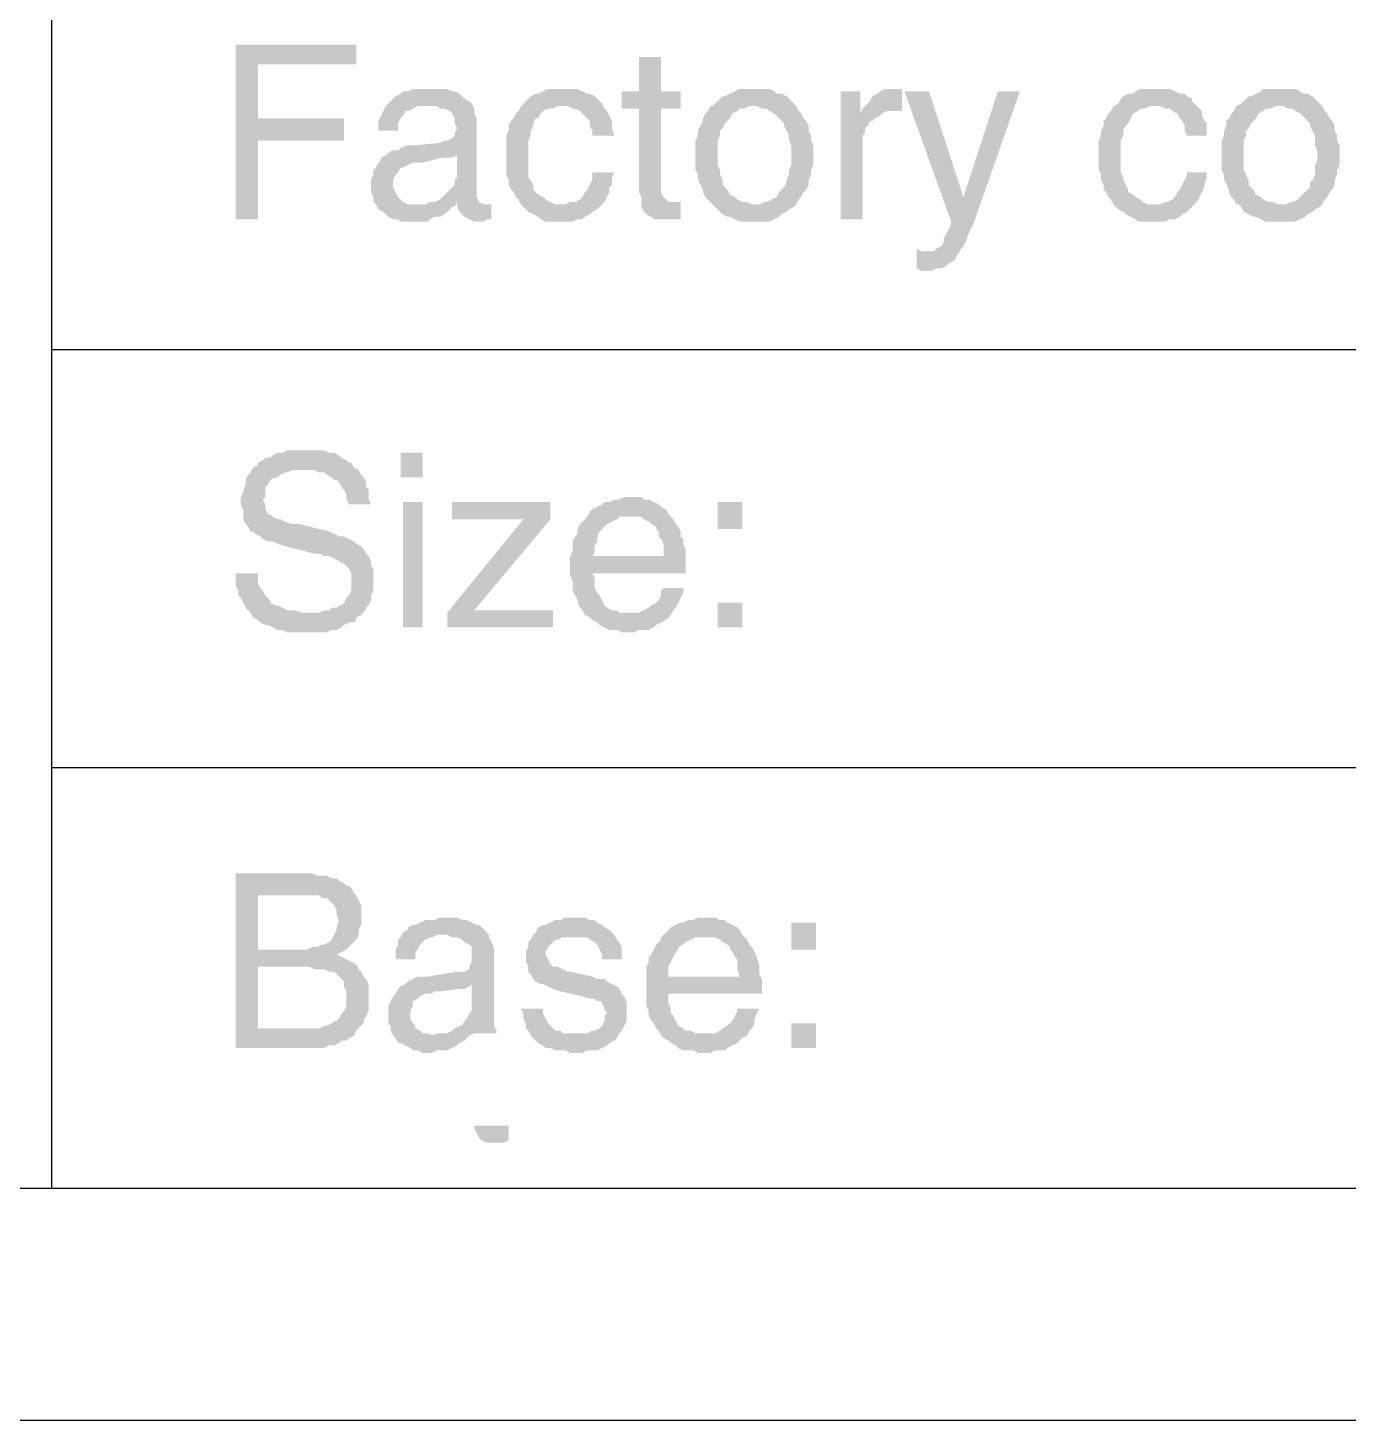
# Model space of a CAD drawing. Header units: millimetres. Extents: x 1399 to 2555, y 1196 to 1555.
# Drawn here: x 1685.74 to 1709.98, y 1257.55 to 1283.11 of the extents above; entities that cross this region are included whole.
import ezdxf

# ---------------------------------------------------------------- set-up
doc = ezdxf.new("R2010")
doc.units = ezdxf.units.MM

msp = doc.modelspace()

# ---------------------------------------------------------------- hatches: boundary and pattern name
at = {"transparency": 33554559}
for points in [[(1691.77003, 1282.79861), (1689.55856, 1282.79861), (1689.55856, 1279.59423), (1689.96475, 1279.59423), (1689.96475, 1281.03846), (1691.54437, 1281.03846), (1691.54437, 1281.44465), (1689.96475, 1281.44465), (1689.96475, 1282.43755), (1691.77003, 1282.43755), (1691.77003, 1282.61808)], [(1697.36642, 1282.57295), (1696.96023, 1282.57295), (1696.96023, 1281.9411), (1696.64431, 1281.9411), (1696.64431, 1281.62518), (1696.96023, 1281.62518), (1696.96023, 1280.09068), (1697.00537, 1280.00042), (1697.00537, 1279.81989), (1697.0505, 1279.72962), (1697.09563, 1279.68449), (1697.09563, 1279.68449), (1697.1859, 1279.63936), (1697.23103, 1279.59423), (1697.72748, 1279.59423), (1697.72748, 1279.91015), (1697.50182, 1279.91015), (1697.45669, 1279.95528), (1697.41156, 1280.00042), (1697.36642, 1280.09068), (1697.36642, 1281.62518), (1697.72748, 1281.62518), (1697.72748, 1281.9411), (1697.36642, 1281.9411)], [(1693.124, 1281.98623), (1692.80807, 1281.98623), (1692.71781, 1281.9411), (1692.62755, 1281.9411), (1692.58241, 1281.89597), (1692.49215, 1281.85084), (1692.44702, 1281.8057), (1692.40188, 1281.76057), (1692.35675, 1281.71544), (1692.31162, 1281.67031), (1692.26649, 1281.58004), (1692.22136, 1281.48978), (1692.17622, 1281.39951), (1692.17622, 1281.21899), (1692.53728, 1281.21899), (1692.53728, 1281.35438), (1692.58241, 1281.44465), (1692.62755, 1281.48978), (1692.67268, 1281.58004), (1692.71781, 1281.58004), (1692.80807, 1281.62518), (1692.89834, 1281.67031), (1693.07887, 1281.67031), (1693.89125, 1281.71544), (1693.84611, 1281.76057), (1693.75585, 1281.8057), (1693.71072, 1281.85084), (1693.66559, 1281.89597), (1693.57532, 1281.9411), (1693.53019, 1281.9411), (1693.43992, 1281.98623), (1693.21426, 1281.98623)], [(1695.56114, 1281.98623), (1695.29034, 1281.98623), (1695.20008, 1281.9411), (1695.10982, 1281.89597), (1695.06468, 1281.89597), (1694.97442, 1281.85084), (1694.92929, 1281.8057), (1694.83902, 1281.71544), (1694.79389, 1281.67031), (1695.6514, 1281.67031), (1695.74167, 1281.62518), (1695.7868, 1281.62518), (1695.87706, 1281.58004), (1695.92219, 1281.53491), (1696.01246, 1281.44465), (1696.05759, 1281.39951), (1696.05759, 1281.30925), (1696.10272, 1281.21899), (1696.10272, 1281.12872), (1696.50891, 1281.12872), (1696.46378, 1281.26412), (1696.46378, 1281.39951), (1696.41865, 1281.48978), (1696.37352, 1281.58004), (1696.32838, 1281.62518), (1696.28325, 1281.71544), (1696.23812, 1281.76057), (1696.19299, 1281.8057), (1696.14786, 1281.85084), (1696.05759, 1281.89597), (1696.01246, 1281.89597), (1695.92219, 1281.9411), (1695.83193, 1281.98623), (1695.6514, 1281.98623)], [(1699.08145, 1281.98623), (1698.81065, 1281.98623), (1698.72039, 1281.9411), (1698.63012, 1281.89597), (1698.53986, 1281.85084), (1698.49473, 1281.85084), (1698.40446, 1281.76057), (1698.35933, 1281.71544), (1698.3142, 1281.67031), (1698.26907, 1281.67031), (1698.22394, 1281.58004), (1698.1788, 1281.53491), (1698.13367, 1281.44465), (1698.13367, 1281.39951), (1698.08854, 1281.30925), (1698.04341, 1281.21899), (1698.04341, 1281.12872), (1697.99827, 1281.03846), (1697.99827, 1280.76766), (1697.99827, 1280.49687), (1698.04341, 1280.40661), (1698.04341, 1280.31634), (1698.08854, 1280.22608), (1698.13367, 1280.13581), (1698.13367, 1280.09068), (1698.1788, 1280.00042), (1698.22394, 1279.95528), (1698.3142, 1279.86502), (1699.08145, 1279.86502), (1699.03631, 1279.86502), (1698.94605, 1279.91015), (1698.85579, 1279.91015), (1698.76552, 1279.95528), (1698.72039, 1280.00042), (1698.63012, 1280.04555), (1698.58499, 1280.13581), (1698.53986, 1280.18095), (1698.49473, 1280.22608), (1698.49473, 1280.31634), (1698.4496, 1280.40661), (1698.4496, 1280.49687), (1698.40446, 1280.58714), (1698.40446, 1281.03846), (1698.4496, 1281.12872), (1698.4496, 1281.21899), (1698.49473, 1281.26412), (1698.53986, 1281.35438), (1698.58499, 1281.39951), (1698.63012, 1281.44465), (1698.67526, 1281.53491), (1698.76552, 1281.58004), (1698.81065, 1281.62518), (1698.90092, 1281.62518), (1698.99118, 1281.67031), (1699.84869, 1281.67031), (1699.80356, 1281.71544), (1699.7133, 1281.8057), (1699.66816, 1281.85084), (1699.5779, 1281.89597), (1699.48764, 1281.89597), (1699.4425, 1281.9411), (1699.35224, 1281.98623), (1699.17171, 1281.98623)], [(1701.02213, 1281.9411), (1700.66107, 1281.9411), (1700.66107, 1279.59423), (1701.06726, 1279.59423), (1701.06726, 1281.12872), (1701.11239, 1281.17385), (1701.11239, 1281.26412), (1701.15753, 1281.30925), (1701.20266, 1281.39951), (1701.24779, 1281.39951), (1701.29292, 1281.44465), (1701.38319, 1281.48978), (1701.02213, 1281.53491)], [(1701.69911, 1281.98623), (1701.47345, 1281.98623), (1701.38319, 1281.9411), (1701.33805, 1281.89597), (1701.24779, 1281.85084), (1701.20266, 1281.76057), (1701.15753, 1281.71544), (1701.11239, 1281.67031), (1701.06726, 1281.62518), (1701.69911, 1281.58004), (1701.78938, 1281.58004), (1701.78938, 1281.98623), (1701.78938, 1281.98623)], [(1702.28583, 1281.9411), (1701.83451, 1281.9411), (1702.69202, 1279.5491), (1702.91768, 1280.00042)], [(1703.95572, 1281.9411), (1703.54953, 1281.9411), (1702.91768, 1280.00042), (1702.69202, 1279.5491), (1702.69202, 1279.50396), (1702.69202, 1279.50396), (1702.64689, 1279.4137), (1702.60176, 1279.32343), (1702.55662, 1279.23317), (1702.55662, 1279.18804), (1702.51149, 1279.09777), (1702.42123, 1279.05264), (1702.37609, 1279.00751), (1702.28583, 1279.00751), (1702.82742, 1278.96238), (1702.87255, 1279.05264), (1702.91768, 1279.09777), (1702.96281, 1279.18804), (1703.00795, 1279.32343), (1703.05308, 1279.4137), (1703.09821, 1279.50396)], [(1706.43799, 1281.98623), (1706.1672, 1281.98623), (1706.07693, 1281.9411), (1706.0318, 1281.89597), (1705.94154, 1281.89597), (1705.85127, 1281.85084), (1705.80614, 1281.8057), (1705.76101, 1281.71544), (1705.67074, 1281.67031), (1706.52825, 1281.67031), (1706.61852, 1281.62518), (1706.70878, 1281.62518), (1706.75392, 1281.58004), (1706.84418, 1281.53491), (1706.88931, 1281.44465), (1706.93444, 1281.39951), (1706.97958, 1281.30925), (1706.97958, 1281.21899), (1707.02471, 1281.12872), (1707.38577, 1281.12872), (1707.38577, 1281.35438), (1707.34063, 1281.39951), (1707.2955, 1281.48978), (1707.2955, 1281.58004), (1707.25037, 1281.62518), (1707.16011, 1281.71544), (1707.11497, 1281.76057), (1707.11497, 1281.8057), (1707.02471, 1281.85084), (1706.97958, 1281.89597), (1706.88931, 1281.89597), (1706.79905, 1281.9411), (1706.70878, 1281.98623), (1706.52825, 1281.98623)], [(1708.73973, 1281.98623), (1708.42381, 1281.98623), (1708.37867, 1281.9411), (1708.28841, 1281.89597), (1708.19815, 1281.85084), (1708.15301, 1281.85084), (1708.06275, 1281.76057), (1708.01762, 1281.71544), (1707.92735, 1281.67031), (1707.92735, 1281.67031), (1707.88222, 1281.58004), (1707.83709, 1281.53491), (1707.79196, 1281.44465), (1707.74682, 1281.39951), (1707.74682, 1281.30925), (1707.70169, 1281.21899), (1707.70169, 1281.12872), (1707.65656, 1281.03846), (1707.65656, 1280.76766), (1707.65656, 1280.49687), (1707.70169, 1280.40661), (1707.70169, 1280.31634), (1707.74682, 1280.22608), (1707.79196, 1280.13581), (1707.79196, 1280.09068), (1707.83709, 1280.00042), (1707.88222, 1279.95528), (1707.92735, 1279.86502), (1708.73973, 1279.86502), (1708.6946, 1279.86502), (1708.60433, 1279.91015), (1708.51407, 1279.91015), (1708.42381, 1279.95528), (1708.37867, 1280.00042), (1708.28841, 1280.04555), (1708.24328, 1280.13581), (1708.19815, 1280.18095), (1708.15301, 1280.22608), (1708.15301, 1280.31634), (1708.10788, 1280.40661), (1708.06275, 1280.49687), (1708.06275, 1281.03846), (1708.10788, 1281.12872), (1708.10788, 1281.21899), (1708.15301, 1281.26412), (1708.19815, 1281.35438), (1708.24328, 1281.39951), (1708.28841, 1281.44465), (1708.33354, 1281.53491), (1708.42381, 1281.58004), (1708.46894, 1281.62518), (1708.5592, 1281.62518), (1708.64947, 1281.67031), (1709.50698, 1281.67031), (1709.46185, 1281.71544), (1709.37158, 1281.8057), (1709.32645, 1281.85084), (1709.23619, 1281.89597), (1709.14592, 1281.89597), (1709.10079, 1281.9411), (1709.01052, 1281.98623), (1708.83, 1281.98623)], [(1693.89125, 1281.71544), (1693.07887, 1281.67031), (1693.2594, 1281.67031), (1693.30453, 1281.62518), (1693.39479, 1281.62518), (1693.48506, 1281.58004), (1693.53019, 1281.53491), (1693.57532, 1281.44465), (1693.57532, 1281.35438), (1693.62045, 1281.26412), (1693.62045, 1281.26412), (1693.57532, 1281.17385), (1693.57532, 1281.12872), (1693.53019, 1281.08359), (1693.43992, 1281.03846), (1693.39479, 1281.03846), (1693.30453, 1280.99332), (1692.80807, 1280.94819), (1692.71781, 1280.94819), (1692.58241, 1280.90306), (1692.53728, 1280.85793), (1692.44702, 1280.85793), (1692.35675, 1280.8128), (1693.62045, 1280.76766), (1693.62045, 1280.36147), (1693.62045, 1280.36147), (1693.57532, 1280.31634), (1693.57532, 1280.22608), (1693.53019, 1280.18095), (1693.43992, 1280.09068), (1693.39479, 1280.04555), (1693.34966, 1280.00042), (1693.30453, 1279.95528), (1693.21426, 1279.91015), (1693.124, 1279.91015), (1693.03374, 1279.86502), (1692.13109, 1279.86502), (1692.17622, 1279.77476), (1692.26649, 1279.72962), (1692.31162, 1279.68449), (1692.35675, 1279.63936), (1692.44702, 1279.59423), (1692.53728, 1279.59423), (1692.58241, 1279.5491), (1693.07887, 1279.5491), (1693.124, 1279.59423), (1693.21426, 1279.63936), (1693.30453, 1279.63936), (1693.39479, 1279.68449), (1693.43992, 1279.72962), (1693.53019, 1279.81989), (1693.57532, 1279.81989), (1693.62045, 1279.91015), (1694.02664, 1279.91015), (1693.98151, 1280.00042), (1693.98151, 1281.44465), (1693.93638, 1281.53491), (1693.93638, 1281.62518)], [(1694.79389, 1281.67031), (1694.74876, 1281.58004), (1694.70363, 1281.53491), (1694.65849, 1281.44465), (1694.61336, 1281.39951), (1694.56823, 1281.30925), (1694.56823, 1281.21899), (1694.5231, 1281.12872), (1694.5231, 1280.40661), (1694.56823, 1280.31634), (1694.56823, 1280.22608), (1694.61336, 1280.13581), (1694.65849, 1280.09068), (1694.70363, 1280.00042), (1694.74876, 1279.95528), (1694.79389, 1279.86502), (1695.516, 1279.86502), (1695.42574, 1279.86502), (1695.33548, 1279.91015), (1695.24521, 1279.95528), (1695.20008, 1280.00042), (1695.10982, 1280.04555), (1695.06468, 1280.09068), (1695.01955, 1280.13581), (1695.01955, 1280.22608), (1694.97442, 1280.31634), (1694.92929, 1280.36147), (1694.92929, 1281.03846), (1694.97442, 1281.12872), (1694.97442, 1281.21899), (1695.01955, 1281.30925), (1695.01955, 1281.35438), (1695.06468, 1281.44465), (1695.10982, 1281.44465), (1695.15495, 1281.53491), (1695.20008, 1281.58004), (1695.29034, 1281.62518), (1695.38061, 1281.62518), (1695.47087, 1281.67031), (1695.56114, 1281.67031)], [(1699.84869, 1281.67031), (1699.08145, 1281.67031), (1699.12658, 1281.67031), (1699.21684, 1281.62518), (1699.30711, 1281.62518), (1699.35224, 1281.58004), (1699.4425, 1281.53491), (1699.48764, 1281.48978), (1699.5779, 1281.39951), (1699.62303, 1281.35438), (1699.62303, 1281.30925), (1699.66816, 1281.21899), (1699.7133, 1281.12872), (1699.7133, 1281.03846), (1699.75843, 1280.94819), (1699.75843, 1280.58714), (1699.7133, 1280.49687), (1699.7133, 1280.40661), (1699.66816, 1280.31634), (1699.66816, 1280.27121), (1699.62303, 1280.18095), (1699.5779, 1280.13581), (1699.53277, 1280.09068), (1699.48764, 1280.00042), (1699.39737, 1279.95528), (1699.30711, 1279.91015), (1699.26198, 1279.91015), (1699.17171, 1279.86502), (1698.3142, 1279.86502), (1698.35933, 1279.81989), (1698.4496, 1279.72962), (1698.49473, 1279.68449), (1698.58499, 1279.63936), (1698.63012, 1279.63936), (1698.72039, 1279.59423), (1698.81065, 1279.5491), (1699.35224, 1279.5491), (1699.4425, 1279.59423), (1699.53277, 1279.63936), (1699.5779, 1279.68449), (1699.66816, 1279.72962), (1699.7133, 1279.77476), (1699.80356, 1279.81989), (1699.84869, 1279.86502), (1699.84869, 1279.86502), (1699.89383, 1279.95528), (1699.93896, 1280.00042), (1699.98409, 1280.09068), (1700.02922, 1280.13581), (1700.07435, 1280.22608), (1700.07435, 1280.31634), (1700.11949, 1280.40661), (1700.11949, 1280.49687), (1700.16462, 1280.58714), (1700.16462, 1280.76766), (1700.16462, 1280.94819), (1700.11949, 1281.03846), (1700.11949, 1281.12872), (1700.07435, 1281.21899), (1700.07435, 1281.30925), (1700.02922, 1281.39951), (1699.98409, 1281.44465), (1699.93896, 1281.53491), (1699.89383, 1281.58004)], [(1701.06726, 1281.62518), (1701.02213, 1281.53491), (1701.38319, 1281.48978), (1701.42832, 1281.53491), (1701.51858, 1281.58004), (1701.69911, 1281.58004)], [(1705.67074, 1281.67031), (1705.62561, 1281.58004), (1705.58048, 1281.53491), (1705.53535, 1281.44465), (1705.49021, 1281.39951), (1705.49021, 1281.30925), (1705.44508, 1281.21899), (1705.44508, 1281.12872), (1705.39995, 1281.03846), (1705.39995, 1280.49687), (1705.44508, 1280.40661), (1705.44508, 1280.31634), (1705.49021, 1280.22608), (1705.49021, 1280.13581), (1705.53535, 1280.09068), (1705.58048, 1280.00042), (1705.62561, 1279.95528), (1705.67074, 1279.86502), (1706.43799, 1279.86502), (1706.30259, 1279.86502), (1706.21233, 1279.91015), (1706.1672, 1279.95528), (1706.07693, 1280.00042), (1706.0318, 1280.04555), (1705.94154, 1280.09068), (1705.94154, 1280.13581), (1705.8964, 1280.22608), (1705.85127, 1280.31634), (1705.85127, 1280.36147), (1705.80614, 1280.45174), (1705.80614, 1281.03846), (1705.85127, 1281.12872), (1705.85127, 1281.21899), (1705.8964, 1281.30925), (1705.94154, 1281.35438), (1705.98667, 1281.44465), (1705.98667, 1281.44465), (1706.0318, 1281.53491), (1706.12207, 1281.58004), (1706.1672, 1281.62518), (1706.25746, 1281.62518), (1706.34773, 1281.67031), (1706.43799, 1281.67031)], [(1709.50698, 1281.67031), (1708.73973, 1281.67031), (1708.78486, 1281.67031), (1708.87513, 1281.62518), (1708.96539, 1281.62518), (1709.01052, 1281.58004), (1709.10079, 1281.53491), (1709.14592, 1281.48978), (1709.23619, 1281.39951), (1709.28132, 1281.35438), (1709.28132, 1281.30925), (1709.32645, 1281.21899), (1709.37158, 1281.12872), (1709.37158, 1280.94819), (1709.41671, 1280.85793), (1709.41671, 1280.6774), (1709.37158, 1280.58714), (1709.37158, 1280.40661), (1709.32645, 1280.31634), (1709.28132, 1280.27121), (1709.28132, 1280.18095), (1709.23619, 1280.13581), (1709.19105, 1280.09068), (1709.10079, 1280.00042), (1709.05566, 1279.95528), (1708.96539, 1279.91015), (1708.92026, 1279.91015), (1708.83, 1279.86502), (1707.97248, 1279.86502), (1708.01762, 1279.81989), (1708.06275, 1279.72962), (1708.15301, 1279.68449), (1708.24328, 1279.63936), (1708.28841, 1279.63936), (1708.37867, 1279.59423), (1708.46894, 1279.5491), (1709.01052, 1279.5491), (1709.10079, 1279.59423), (1709.19105, 1279.63936), (1709.23619, 1279.68449), (1709.32645, 1279.72962), (1709.37158, 1279.77476), (1709.46185, 1279.81989), (1709.50698, 1279.86502), (1709.50698, 1279.86502), (1709.55211, 1279.95528), (1709.59724, 1280.00042), (1709.64237, 1280.09068), (1709.68751, 1280.13581), (1709.73264, 1280.22608), (1709.73264, 1280.31634), (1709.77777, 1280.40661), (1709.77777, 1280.49687), (1709.8229, 1280.58714), (1709.8229, 1280.76766), (1709.8229, 1280.94819), (1709.77777, 1281.03846), (1709.77777, 1281.12872), (1709.73264, 1281.21899), (1709.73264, 1281.30925), (1709.68751, 1281.39951), (1709.64237, 1281.44465), (1709.59724, 1281.53491), (1709.55211, 1281.58004)], [(1692.35675, 1280.8128), (1692.31162, 1280.76766), (1692.22136, 1280.72253), (1692.22136, 1280.6774), (1692.17622, 1280.63227), (1692.13109, 1280.542), (1692.08596, 1280.49687), (1692.08596, 1280.40661), (1692.04083, 1280.31634), (1692.04083, 1280.09068), (1692.08596, 1280.00042), (1692.08596, 1279.91015), (1692.13109, 1279.86502), (1692.85321, 1279.86502), (1692.71781, 1279.86502), (1692.62755, 1279.91015), (1692.58241, 1279.95528), (1692.53728, 1280.00042), (1692.49215, 1280.09068), (1692.44702, 1280.18095), (1692.44702, 1280.31634), (1692.49215, 1280.40661), (1692.53728, 1280.45174), (1692.58241, 1280.542), (1692.62755, 1280.542), (1692.71781, 1280.58714), (1692.80807, 1280.63227), (1692.9886, 1280.63227), (1693.34966, 1280.72253), (1693.53019, 1280.72253), (1693.62045, 1280.76766)], [(1696.50891, 1280.45174), (1696.10272, 1280.45174), (1696.10272, 1280.31634), (1696.05759, 1280.22608), (1696.01246, 1280.13581), (1695.96733, 1280.09068), (1695.92219, 1280.00042), (1695.87706, 1279.95528), (1695.7868, 1279.91015), (1695.69653, 1279.91015), (1695.60627, 1279.86502), (1694.79389, 1279.86502), (1694.83902, 1279.81989), (1694.88415, 1279.77476), (1694.92929, 1279.72962), (1695.01955, 1279.68449), (1695.10982, 1279.63936), (1695.15495, 1279.59423), (1695.24521, 1279.5491), (1695.74167, 1279.5491), (1695.83193, 1279.59423), (1695.92219, 1279.59423), (1695.96733, 1279.63936), (1696.05759, 1279.68449), (1696.10272, 1279.72962), (1696.19299, 1279.77476), (1696.23812, 1279.81989), (1696.28325, 1279.86502), (1696.32838, 1279.91015), (1696.37352, 1280.00042), (1696.41865, 1280.09068), (1696.41865, 1280.18095), (1696.46378, 1280.22608), (1696.46378, 1280.36147)], [(1707.38577, 1280.45174), (1707.02471, 1280.45174), (1707.02471, 1280.40661), (1706.97958, 1280.31634), (1706.93444, 1280.22608), (1706.88931, 1280.13581), (1706.84418, 1280.09068), (1706.79905, 1280.00042), (1706.75392, 1279.95528), (1706.66365, 1279.91015), (1706.61852, 1279.91015), (1706.52825, 1279.86502), (1705.67074, 1279.86502), (1705.71588, 1279.81989), (1705.76101, 1279.77476), (1705.85127, 1279.72962), (1705.8964, 1279.68449), (1705.98667, 1279.63936), (1706.07693, 1279.59423), (1706.12207, 1279.5491), (1706.61852, 1279.5491), (1706.70878, 1279.59423), (1706.79905, 1279.59423), (1706.88931, 1279.63936), (1706.93444, 1279.68449), (1707.02471, 1279.72962), (1707.06984, 1279.77476), (1707.11497, 1279.81989), (1707.16011, 1279.86502), (1707.20524, 1279.91015), (1707.25037, 1280.00042), (1707.2955, 1280.09068), (1707.34063, 1280.18095), (1707.34063, 1280.22608), (1707.38577, 1280.36147)], [(1694.02664, 1279.91015), (1693.62045, 1279.91015), (1693.62045, 1279.81989), (1694.11691, 1279.86502), (1694.11691, 1279.86502)], [(1694.2523, 1279.86502), (1694.11691, 1279.86502), (1693.62045, 1279.81989), (1693.66559, 1279.72962), (1693.71072, 1279.68449), (1693.71072, 1279.68449), (1693.75585, 1279.63936), (1693.84611, 1279.59423), (1693.93638, 1279.5491), (1694.11691, 1279.5491), (1694.16204, 1279.59423), (1694.2523, 1279.59423)], [(1702.06017, 1279.05264), (1702.06017, 1278.69158), (1702.06017, 1278.69158), (1702.15043, 1278.64645), (1702.33096, 1278.64645), (1702.42123, 1278.69158), (1702.51149, 1278.69158), (1702.60176, 1278.73672), (1702.64689, 1278.78185), (1702.73715, 1278.82698), (1702.78228, 1278.87211), (1702.78228, 1278.91724), (1702.82742, 1278.96238), (1702.28583, 1279.00751), (1702.15043, 1279.00751)], [(1690.82226, 1275.3518), (1690.50633, 1275.3518), (1690.41607, 1275.30667), (1690.3258, 1275.30667), (1690.23554, 1275.26154), (1690.19041, 1275.21641), (1690.10014, 1275.21641), (1690.05501, 1275.17127), (1689.96475, 1275.12614), (1689.96475, 1275.08101), (1689.87448, 1275.03588), (1690.82226, 1274.99075), (1691.00279, 1274.99075), (1691.09305, 1274.94561), (1691.18332, 1274.94561), (1691.22845, 1274.90048), (1691.31871, 1274.85535), (1691.36384, 1274.81022), (1691.40898, 1274.81022), (1691.45411, 1274.76509), (1691.49924, 1274.67482), (1691.54437, 1274.62969), (1691.58951, 1274.53942), (1691.58951, 1274.44916), (1691.63464, 1274.3589), (1692.04083, 1274.3589), (1691.9957, 1274.44916), (1691.9957, 1274.62969), (1691.95056, 1274.67482), (1691.95056, 1274.76509), (1691.90543, 1274.85535), (1691.8603, 1274.90048), (1691.81517, 1274.99075), (1691.7249, 1275.03588), (1691.67977, 1275.12614), (1691.63464, 1275.12614), (1691.58951, 1275.17127), (1691.49924, 1275.21641), (1691.45411, 1275.26154), (1691.36384, 1275.30667), (1691.27358, 1275.30667), (1691.18332, 1275.3518), (1690.91252, 1275.3518)], [(1692.9886, 1274.85535), (1692.9886, 1275.30667), (1692.58241, 1275.30667), (1692.58241, 1274.85535)], [(1689.87448, 1275.03588), (1689.82935, 1274.94561), (1689.78422, 1274.90048), (1689.73909, 1274.81022), (1689.73909, 1274.71995), (1689.69395, 1274.62969), (1689.69395, 1274.58456), (1689.64882, 1274.49429), (1689.64882, 1274.3589), (1689.64882, 1274.3589), (1689.69395, 1274.26863), (1689.69395, 1274.0881), (1689.73909, 1273.99784), (1689.78422, 1273.95271), (1689.82935, 1273.86244), (1689.87448, 1273.86244), (1689.91962, 1273.81731), (1690.00988, 1273.77218), (1690.05501, 1273.72705), (1690.14528, 1273.68191), (1690.23554, 1273.68191), (1690.3258, 1273.63678), (1690.4612, 1273.59165), (1691.00279, 1273.45625), (1691.09305, 1273.45625), (1691.18332, 1273.41112), (1691.27358, 1273.41112), (1691.36384, 1273.36599), (1691.45411, 1273.32086), (1691.49924, 1273.27572), (1691.54437, 1273.27572), (1691.58951, 1273.23059), (1691.63464, 1273.18546), (1691.67977, 1273.09519), (1691.67977, 1272.77927), (1691.63464, 1272.68901), (1691.58951, 1272.64387), (1691.54437, 1272.55361), (1691.49924, 1272.50848), (1691.45411, 1272.50848), (1691.40898, 1272.46334), (1691.31871, 1272.46334), (1691.27358, 1272.41821), (1691.18332, 1272.41821), (1691.09305, 1272.37308), (1689.82935, 1272.37308), (1689.87448, 1272.28282), (1689.96475, 1272.23768), (1690.00988, 1272.19255), (1690.10014, 1272.14742), (1690.14528, 1272.14742), (1690.23554, 1272.10229), (1690.3258, 1272.05715), (1690.41607, 1272.05715), (1690.50633, 1272.01202), (1691.22845, 1272.01202), (1691.31871, 1272.05715), (1691.40898, 1272.05715), (1691.49924, 1272.10229), (1691.54437, 1272.14742), (1691.63464, 1272.19255), (1691.7249, 1272.19255), (1691.77003, 1272.23768), (1691.77003, 1272.28282), (1691.8603, 1272.32795), (1691.90543, 1272.37308), (1691.95056, 1272.46334), (1691.9957, 1272.50848), (1692.04083, 1272.59874), (1692.04083, 1272.68901), (1692.08596, 1272.77927), (1692.08596, 1272.9598), (1692.08596, 1273.18546), (1692.04083, 1273.23059), (1692.04083, 1273.32086), (1691.9957, 1273.41112), (1691.95056, 1273.45625), (1691.90543, 1273.54652), (1691.90543, 1273.54652), (1691.8603, 1273.59165), (1691.77003, 1273.63678), (1691.7249, 1273.68191), (1691.63464, 1273.72705), (1691.54437, 1273.77218), (1691.45411, 1273.77218), (1691.36384, 1273.81731), (1691.27358, 1273.86244), (1690.73199, 1273.99784), (1690.5966, 1273.99784), (1690.4612, 1274.04297), (1690.37094, 1274.0881), (1690.3258, 1274.0881), (1690.23554, 1274.13323), (1690.19041, 1274.17837), (1690.14528, 1274.17837), (1690.10014, 1274.26863), (1690.10014, 1274.3589), (1690.05501, 1274.44916), (1690.10014, 1274.49429), (1690.10014, 1274.67482), (1690.14528, 1274.71995), (1690.19041, 1274.81022), (1690.28067, 1274.85535), (1690.3258, 1274.85535), (1690.37094, 1274.90048), (1690.4612, 1274.94561), (1690.50633, 1274.94561), (1690.5966, 1274.99075), (1690.82226, 1274.99075)], [(1692.9886, 1272.10229), (1692.9886, 1274.40403), (1692.62755, 1274.40403), (1692.62755, 1272.10229)], [(1695.33548, 1274.40403), (1693.53019, 1274.40403), (1693.53019, 1274.0881), (1694.83902, 1274.0881), (1693.43992, 1272.37308), (1693.43992, 1272.10229), (1695.38061, 1272.10229), (1695.38061, 1272.41821), (1693.93638, 1272.41821), (1695.33548, 1274.0881), (1695.33548, 1274.26863)], [(1696.82484, 1274.49429), (1696.68944, 1274.49429), (1696.59918, 1274.44916), (1696.50891, 1274.44916), (1696.41865, 1274.40403), (1696.32838, 1274.40403), (1696.28325, 1274.3589), (1696.19299, 1274.31376), (1696.10272, 1274.26863), (1696.05759, 1274.2235), (1696.01246, 1274.13323), (1697.00537, 1274.13323), (1697.0505, 1274.0881), (1697.14076, 1274.04297), (1697.1859, 1273.99784), (1697.27616, 1273.95271), (1697.27616, 1273.90757), (1697.32129, 1273.86244), (1697.32129, 1273.77218), (1697.36642, 1273.72705), (1697.41156, 1273.63678), (1697.41156, 1273.41112), (1695.69653, 1273.41112), (1695.69653, 1273.05006), (1695.74167, 1272.9598), (1695.74167, 1272.77927), (1695.7868, 1272.68901), (1695.83193, 1272.59874), (1695.83193, 1272.55361), (1695.87706, 1272.46334), (1695.92219, 1272.41821), (1695.96733, 1272.32795), (1696.77971, 1272.37308), (1696.59918, 1272.37308), (1696.55404, 1272.41821), (1696.46378, 1272.41821), (1696.37352, 1272.46334), (1696.32838, 1272.50848), (1696.28325, 1272.59874), (1696.28325, 1272.59874), (1696.23812, 1272.68901), (1696.19299, 1272.73414), (1696.14786, 1272.8244), (1696.14786, 1273.00493), (1696.10272, 1273.09519), (1697.81775, 1273.09519), (1697.81775, 1273.54652), (1697.77261, 1273.63678), (1697.77261, 1273.72705), (1697.72748, 1273.77218), (1697.72748, 1273.86244), (1697.68235, 1273.95271), (1697.63722, 1273.99784), (1697.59208, 1274.0881), (1697.54695, 1274.13323), (1697.50182, 1274.17837), (1697.45669, 1274.26863), (1697.36642, 1274.31376), (1697.32129, 1274.3589), (1697.23103, 1274.40403), (1697.14076, 1274.44916), (1697.0505, 1274.44916), (1697.00537, 1274.49429), (1696.9151, 1274.49429)], [(1698.85579, 1273.90757), (1698.85579, 1274.40403), (1698.40446, 1274.40403), (1698.40446, 1273.90757)], [(1696.01246, 1274.13323), (1695.96733, 1274.0881), (1695.92219, 1274.04297), (1695.87706, 1273.99784), (1695.83193, 1273.90757), (1695.83193, 1273.81731), (1695.7868, 1273.77218), (1695.74167, 1273.68191), (1695.74167, 1273.50138), (1695.69653, 1273.41112), (1696.10272, 1273.41112), (1696.14786, 1273.50138), (1696.14786, 1273.59165), (1696.19299, 1273.68191), (1696.19299, 1273.77218), (1696.23812, 1273.86244), (1696.28325, 1273.90757), (1696.32838, 1273.95271), (1696.37352, 1273.99784), (1696.46378, 1274.04297), (1696.55404, 1274.0881), (1696.59918, 1274.13323), (1696.77971, 1274.13323)], [(1689.96475, 1273.09519), (1689.55856, 1273.09519), (1689.55856, 1272.86953), (1689.60369, 1272.77927), (1689.60369, 1272.68901), (1689.64882, 1272.64387), (1689.69395, 1272.55361), (1689.73909, 1272.46334), (1689.78422, 1272.41821), (1689.82935, 1272.37308), (1690.86739, 1272.37308), (1690.77713, 1272.37308), (1690.64173, 1272.41821), (1690.50633, 1272.41821), (1690.41607, 1272.46334), (1690.3258, 1272.50848), (1690.28067, 1272.50848), (1690.19041, 1272.55361), (1690.19041, 1272.59874), (1690.14528, 1272.64387), (1690.10014, 1272.68901), (1690.05501, 1272.77927), (1690.00988, 1272.8244), (1689.96475, 1272.91467), (1689.96475, 1273.00493)], [(1697.77261, 1272.8244), (1697.41156, 1272.8244), (1697.36642, 1272.77927), (1697.36642, 1272.68901), (1697.32129, 1272.59874), (1697.27616, 1272.55361), (1697.1859, 1272.50848), (1697.14076, 1272.46334), (1697.0505, 1272.41821), (1696.96023, 1272.37308), (1696.77971, 1272.37308), (1695.96733, 1272.32795), (1695.96733, 1272.32795), (1696.05759, 1272.28282), (1696.10272, 1272.23768), (1696.19299, 1272.19255), (1696.23812, 1272.14742), (1696.32838, 1272.10229), (1696.41865, 1272.05715), (1696.55404, 1272.05715), (1696.64431, 1272.01202), (1696.86997, 1272.01202), (1696.96023, 1272.05715), (1697.14076, 1272.05715), (1697.23103, 1272.10229), (1697.27616, 1272.14742), (1697.36642, 1272.19255), (1697.45669, 1272.23768), (1697.50182, 1272.28282), (1697.54695, 1272.32795), (1697.59208, 1272.41821), (1697.63722, 1272.46334), (1697.68235, 1272.55361), (1697.72748, 1272.64387), (1697.77261, 1272.73414)], [(1698.85579, 1272.10229), (1698.85579, 1272.55361), (1698.40446, 1272.55361), (1698.40446, 1272.10229)], [(1690.95766, 1267.58907), (1689.55856, 1267.58907), (1689.55856, 1264.38469), (1691.18332, 1264.38469), (1691.27358, 1264.42982), (1691.36384, 1264.42982), (1691.45411, 1264.47495), (1691.49924, 1264.52008), (1691.58951, 1264.52008), (1691.63464, 1264.56521), (1691.7249, 1264.61035), (1691.7249, 1264.61035), (1691.77003, 1264.70061), (1689.96475, 1264.74574), (1689.96475, 1265.87405), (1690.82226, 1265.87405), (1691.77003, 1265.91918), (1691.67977, 1265.96431), (1691.67977, 1265.96431), (1691.58951, 1266.00944), (1691.49924, 1266.05458), (1691.40898, 1266.09971), (1691.49924, 1266.14484), (1691.58951, 1266.18997), (1689.96475, 1266.18997), (1689.96475, 1267.18288), (1690.82226, 1267.18288), (1691.7249, 1267.22801), (1691.67977, 1267.31828), (1691.63464, 1267.36341), (1691.58951, 1267.36341), (1691.54437, 1267.40854), (1691.45411, 1267.45367), (1691.40898, 1267.49881), (1691.31871, 1267.49881), (1691.22845, 1267.54394), (1691.04792, 1267.54394)], [(1691.7249, 1267.22801), (1690.82226, 1267.18288), (1691.09305, 1267.18288), (1691.13818, 1267.13775), (1691.22845, 1267.13775), (1691.27358, 1267.09262), (1691.31871, 1267.04748), (1691.36384, 1267.00235), (1691.40898, 1266.91209), (1691.40898, 1266.82182), (1691.45411, 1266.73156), (1691.45411, 1266.73156), (1691.40898, 1266.59616), (1691.40898, 1266.55103), (1691.36384, 1266.46077), (1691.31871, 1266.3705), (1691.27358, 1266.32537), (1691.27358, 1266.32537), (1691.18332, 1266.28024), (1691.13818, 1266.28024), (1691.04792, 1266.2351), (1690.95766, 1266.2351), (1690.86739, 1266.18997), (1689.96475, 1266.18997), (1691.58951, 1266.18997), (1691.67977, 1266.28024), (1691.7249, 1266.32537), (1691.77003, 1266.3705), (1691.81517, 1266.46077), (1691.81517, 1266.55103), (1691.8603, 1266.64129), (1691.8603, 1266.82182), (1691.8603, 1267.00235), (1691.81517, 1267.09262), (1691.77003, 1267.18288)], [(1693.43992, 1266.77669), (1693.30453, 1266.77669), (1693.21426, 1266.73156), (1693.03374, 1266.73156), (1692.94347, 1266.68643), (1692.85321, 1266.64129), (1692.80807, 1266.64129), (1692.71781, 1266.59616), (1692.71781, 1266.55103), (1692.62755, 1266.5059), (1692.58241, 1266.41563), (1692.53728, 1266.3705), (1692.53728, 1266.28024), (1692.49215, 1266.18997), (1692.49215, 1266.00944), (1692.85321, 1266.00944), (1692.85321, 1266.14484), (1692.89834, 1266.18997), (1692.94347, 1266.28024), (1692.9886, 1266.32537), (1693.03374, 1266.3705), (1693.124, 1266.41563), (1693.16913, 1266.41563), (1693.2594, 1266.46077), (1694.20717, 1266.46077), (1694.11691, 1266.55103), (1694.07178, 1266.59616), (1694.02664, 1266.64129), (1693.98151, 1266.64129), (1693.89125, 1266.68643), (1693.80098, 1266.73156), (1693.71072, 1266.73156), (1693.62045, 1266.77669), (1693.53019, 1266.77669)], [(1695.74167, 1266.77669), (1695.60627, 1266.77669), (1695.516, 1266.73156), (1695.42574, 1266.73156), (1695.33548, 1266.68643), (1695.24521, 1266.64129), (1695.20008, 1266.64129), (1695.10982, 1266.59616), (1695.06468, 1266.5059), (1695.01955, 1266.46077), (1694.97442, 1266.3705), (1694.92929, 1266.32537), (1694.92929, 1266.2351), (1694.88415, 1266.14484), (1694.88415, 1265.96431), (1694.92929, 1265.87405), (1694.92929, 1265.78378), (1694.97442, 1265.73865), (1695.01955, 1265.64839), (1695.06468, 1265.60325), (1695.15495, 1265.55812), (1695.20008, 1265.55812), (1695.29034, 1265.51299), (1695.38061, 1265.46786), (1695.516, 1265.42273), (1695.92219, 1265.33246), (1695.92219, 1265.33246), (1696.05759, 1265.28733), (1696.14786, 1265.28733), (1696.19299, 1265.2422), (1696.28325, 1265.2422), (1696.28325, 1265.19706), (1696.32838, 1265.1068), (1696.37352, 1265.01654), (1696.32838, 1264.9714), (1696.32838, 1264.88114), (1696.28325, 1264.79087), (1696.23812, 1264.74574), (1696.14786, 1264.70061), (1696.10272, 1264.70061), (1696.01246, 1264.65548), (1695.83193, 1264.65548), (1694.97442, 1264.61035), (1695.01955, 1264.56521), (1695.06468, 1264.52008), (1695.10982, 1264.47495), (1695.20008, 1264.42982), (1695.24521, 1264.38469), (1695.33548, 1264.38469), (1695.42574, 1264.33955), (1695.60627, 1264.33955), (1695.69653, 1264.29442), (1695.92219, 1264.29442), (1696.01246, 1264.33955), (1696.19299, 1264.33955), (1696.28325, 1264.38469), (1696.37352, 1264.42982), (1696.41865, 1264.47495), (1696.50891, 1264.52008), (1696.50891, 1264.52008), (1696.55404, 1264.56521), (1696.59918, 1264.65548), (1696.64431, 1264.70061), (1696.68944, 1264.79087), (1696.73457, 1264.88114), (1696.73457, 1265.06167), (1696.73457, 1265.2422), (1696.68944, 1265.33246), (1696.64431, 1265.37759), (1696.59918, 1265.46786), (1696.59918, 1265.46786), (1696.55404, 1265.51299), (1696.46378, 1265.55812), (1696.37352, 1265.60325), (1696.32838, 1265.64839), (1696.19299, 1265.64839), (1696.10272, 1265.69352), (1695.69653, 1265.78378), (1695.6514, 1265.78378), (1695.56114, 1265.82891), (1695.47087, 1265.87405), (1695.38061, 1265.87405), (1695.33548, 1265.91918), (1695.33548, 1265.91918), (1695.29034, 1266.00944), (1695.24521, 1266.09971), (1695.24521, 1266.14484), (1695.29034, 1266.2351), (1695.33548, 1266.28024), (1695.38061, 1266.32537), (1695.42574, 1266.3705), (1695.47087, 1266.3705), (1695.56114, 1266.41563), (1695.74167, 1266.41563), (1696.50891, 1266.46077), (1696.46378, 1266.5059), (1696.41865, 1266.55103), (1696.32838, 1266.59616), (1696.28325, 1266.64129), (1696.19299, 1266.68643), (1696.14786, 1266.73156), (1696.05759, 1266.73156), (1695.96733, 1266.77669), (1695.87706, 1266.77669)], [(1698.1788, 1266.77669), (1698.04341, 1266.77669), (1697.95314, 1266.73156), (1697.86288, 1266.73156), (1697.77261, 1266.68643), (1697.72748, 1266.68643), (1697.63722, 1266.64129), (1697.54695, 1266.59616), (1697.50182, 1266.55103), (1697.45669, 1266.5059), (1697.36642, 1266.41563), (1698.35933, 1266.41563), (1698.4496, 1266.3705), (1698.49473, 1266.32537), (1698.58499, 1266.28024), (1698.63012, 1266.2351), (1698.63012, 1266.18997), (1698.67526, 1266.14484), (1698.72039, 1266.05458), (1698.76552, 1266.00944), (1698.76552, 1265.82891), (1698.81065, 1265.69352), (1697.09563, 1265.69352), (1697.09563, 1265.15193), (1697.14076, 1265.06167), (1697.14076, 1264.9714), (1697.1859, 1264.88114), (1697.23103, 1264.83601), (1697.27616, 1264.74574), (1697.32129, 1264.70061), (1697.36642, 1264.61035), (1698.1788, 1264.65548), (1697.99827, 1264.65548), (1697.90801, 1264.70061), (1697.81775, 1264.70061), (1697.77261, 1264.74574), (1697.68235, 1264.79087), (1697.63722, 1264.88114), (1697.63722, 1264.88114), (1697.59208, 1264.9714), (1697.54695, 1265.01654), (1697.54695, 1265.1068), (1697.50182, 1265.19706), (1697.50182, 1265.37759), (1699.21684, 1265.37759), (1699.21684, 1265.64839), (1699.17171, 1265.73865), (1699.17171, 1265.91918), (1699.12658, 1266.00944), (1699.12658, 1266.05458), (1699.08145, 1266.14484), (1699.03631, 1266.2351), (1698.99118, 1266.28024), (1698.94605, 1266.3705), (1698.90092, 1266.41563), (1698.85579, 1266.46077), (1698.81065, 1266.55103), (1698.76552, 1266.59616), (1698.67526, 1266.64129), (1698.58499, 1266.68643), (1698.53986, 1266.73156), (1698.4496, 1266.73156), (1698.35933, 1266.77669), (1698.26907, 1266.77669)], [(1700.20975, 1266.18997), (1700.20975, 1266.68643), (1699.75843, 1266.68643), (1699.75843, 1266.18997)], [(1694.20717, 1266.46077), (1693.39479, 1266.46077), (1693.43992, 1266.46077), (1693.53019, 1266.41563), (1693.62045, 1266.41563), (1693.71072, 1266.3705), (1693.75585, 1266.32537), (1693.84611, 1266.28024), (1693.89125, 1266.2351), (1693.89125, 1265.96431), (1693.84611, 1265.87405), (1693.84611, 1265.82891), (1693.75585, 1265.78378), (1693.62045, 1265.78378), (1693.07887, 1265.69352), (1692.89834, 1265.69352), (1692.80807, 1265.64839), (1692.71781, 1265.60325), (1692.67268, 1265.55812), (1693.89125, 1265.55812), (1693.89125, 1265.15193), (1693.89125, 1265.06167), (1693.84611, 1265.01654), (1693.80098, 1264.92627), (1693.75585, 1264.88114), (1693.71072, 1264.79087), (1693.66559, 1264.79087), (1693.57532, 1264.74574), (1693.53019, 1264.70061), (1693.43992, 1264.65548), (1693.2594, 1264.65548), (1693.16913, 1264.61035), (1692.44702, 1264.61035), (1692.49215, 1264.56521), (1692.53728, 1264.47495), (1692.58241, 1264.47495), (1692.67268, 1264.42982), (1692.76294, 1264.38469), (1692.80807, 1264.33955), (1692.89834, 1264.33955), (1692.9886, 1264.29442), (1693.16913, 1264.29442), (1693.2594, 1264.33955), (1693.43992, 1264.33955), (1693.53019, 1264.38469), (1693.62045, 1264.42982), (1693.66559, 1264.47495), (1693.75585, 1264.52008), (1693.80098, 1264.56521), (1693.84611, 1264.61035), (1693.93638, 1264.65548), (1694.34257, 1264.65548), (1694.34257, 1264.70061), (1694.29744, 1264.79087), (1694.29744, 1266.2351), (1694.2523, 1266.32537), (1694.20717, 1266.41563)], [(1696.50891, 1266.46077), (1695.74167, 1266.41563), (1696.01246, 1266.41563), (1696.05759, 1266.3705), (1696.14786, 1266.32537), (1696.14786, 1266.32537), (1696.19299, 1266.28024), (1696.23812, 1266.18997), (1696.28325, 1266.09971), (1696.28325, 1266.00944), (1696.64431, 1266.00944), (1696.64431, 1266.2351), (1696.59918, 1266.32537), (1696.55404, 1266.3705)], [(1697.36642, 1266.41563), (1697.36642, 1266.3705), (1697.32129, 1266.32537), (1697.27616, 1266.28024), (1697.23103, 1266.18997), (1697.1859, 1266.09971), (1697.14076, 1266.05458), (1697.14076, 1265.96431), (1697.09563, 1265.87405), (1697.09563, 1265.69352), (1697.50182, 1265.69352), (1697.50182, 1265.87405), (1697.54695, 1265.96431), (1697.59208, 1266.05458), (1697.63722, 1266.14484), (1697.68235, 1266.18997), (1697.68235, 1266.2351), (1697.77261, 1266.28024), (1697.81775, 1266.32537), (1697.90801, 1266.3705), (1697.99827, 1266.41563), (1698.1788, 1266.41563)], [(1691.77003, 1265.91918), (1690.82226, 1265.87405), (1690.91252, 1265.87405), (1691.00279, 1265.82891), (1691.18332, 1265.82891), (1691.27358, 1265.78378), (1691.36384, 1265.78378), (1691.40898, 1265.73865), (1691.40898, 1265.73865), (1691.49924, 1265.64839), (1691.54437, 1265.60325), (1691.54437, 1265.51299), (1691.58951, 1265.42273), (1691.58951, 1265.15193), (1691.54437, 1265.06167), (1691.49924, 1265.01654), (1691.45411, 1264.92627), (1691.40898, 1264.88114), (1691.36384, 1264.88114), (1691.31871, 1264.83601), (1691.22845, 1264.79087), (1691.18332, 1264.79087), (1691.09305, 1264.74574), (1689.96475, 1264.74574), (1691.77003, 1264.70061), (1691.81517, 1264.74574), (1691.90543, 1264.83601), (1691.90543, 1264.88114), (1691.95056, 1264.9714), (1691.9957, 1265.06167), (1691.9957, 1265.55812), (1691.95056, 1265.64839), (1691.90543, 1265.69352), (1691.8603, 1265.78378), (1691.81517, 1265.82891)], [(1692.67268, 1265.55812), (1692.58241, 1265.51299), (1692.53728, 1265.46786), (1692.53728, 1265.46786), (1692.49215, 1265.37759), (1692.44702, 1265.33246), (1692.40188, 1265.2422), (1692.35675, 1265.15193), (1692.35675, 1264.9714), (1692.35675, 1264.83601), (1692.40188, 1264.79087), (1692.40188, 1264.70061), (1692.44702, 1264.61035), (1693.16913, 1264.61035), (1693.07887, 1264.65548), (1692.9886, 1264.65548), (1692.94347, 1264.70061), (1692.85321, 1264.74574), (1692.85321, 1264.79087), (1692.80807, 1264.83601), (1692.76294, 1264.92627), (1692.76294, 1265.06167), (1692.80807, 1265.15193), (1692.80807, 1265.2422), (1692.89834, 1265.28733), (1692.94347, 1265.33246), (1693.03374, 1265.37759), (1693.124, 1265.37759), (1693.21426, 1265.42273), (1693.30453, 1265.42273), (1693.66559, 1265.46786), (1693.75585, 1265.46786), (1693.84611, 1265.51299), (1693.89125, 1265.55812)], [(1695.20008, 1265.1068), (1694.79389, 1265.1068), (1694.83902, 1265.01654), (1694.83902, 1264.92627), (1694.88415, 1264.83601), (1694.88415, 1264.74574), (1694.92929, 1264.70061), (1694.97442, 1264.61035), (1695.83193, 1264.65548), (1695.56114, 1264.65548), (1695.516, 1264.70061), (1695.42574, 1264.70061), (1695.38061, 1264.74574), (1695.33548, 1264.79087), (1695.29034, 1264.83601), (1695.24521, 1264.92627), (1695.20008, 1265.01654)], [(1699.17171, 1265.1068), (1698.76552, 1265.1068), (1698.76552, 1265.06167), (1698.72039, 1264.9714), (1698.67526, 1264.88114), (1698.63012, 1264.83601), (1698.58499, 1264.79087), (1698.49473, 1264.74574), (1698.4496, 1264.70061), (1698.35933, 1264.65548), (1698.1788, 1264.65548), (1697.36642, 1264.61035), (1697.36642, 1264.61035), (1697.41156, 1264.56521), (1697.50182, 1264.52008), (1697.54695, 1264.47495), (1697.63722, 1264.42982), (1697.68235, 1264.38469), (1697.77261, 1264.33955), (1697.95314, 1264.33955), (1698.04341, 1264.29442), (1698.26907, 1264.29442), (1698.35933, 1264.33955), (1698.53986, 1264.33955), (1698.58499, 1264.38469), (1698.67526, 1264.42982), (1698.76552, 1264.47495), (1698.81065, 1264.52008), (1698.85579, 1264.56521), (1698.94605, 1264.61035), (1698.99118, 1264.70061), (1699.03631, 1264.74574), (1699.08145, 1264.83601), (1699.08145, 1264.92627), (1699.12658, 1265.01654)], [(1700.20975, 1264.38469), (1700.20975, 1264.83601), (1699.75843, 1264.83601), (1699.75843, 1264.38469)], [(1694.56823, 1262.95901), (1694.43283, 1262.95901), (1693.93638, 1262.91388), (1693.98151, 1262.82362), (1694.02664, 1262.73335), (1694.02664, 1262.73335), (1694.07178, 1262.68822), (1694.16204, 1262.64309), (1694.47796, 1262.64309), (1694.56823, 1262.68822)], [(1694.34257, 1262.95901), (1693.93638, 1262.95901), (1693.93638, 1262.91388), (1694.43283, 1262.95901), (1694.43283, 1262.95901)]]:
    msp.add_hatch(color=256, dxfattribs=at).paths.add_polyline_path(points)

# ---------------------------------------------------------------- linework, layer by layer
msp.add_line((1673.35603, 1261.81215), (2082.61153, 1261.81215))
msp.add_lwpolyline([(2086.64957, 1257.5531), (2086.64957, 1554.5531), (1666.64957, 1554.5531), (1666.64957, 1257.5531)], close=True)
for points in [[(1686.17365, 1548.5531), (1686.17365, 1261.81215)], [(1686.17365, 1277.20222), (2035.24411, 1277.20222)], [(1686.17365, 1269.52975), (1982.30408, 1269.52975)]]:
    msp.add_lwpolyline(points)

doc.saveas('drawing.dxf')
